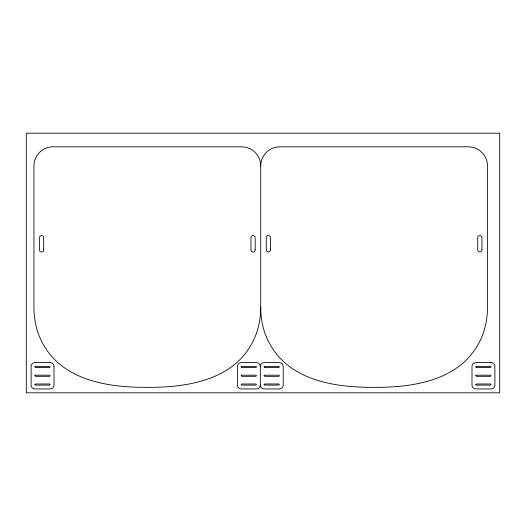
<?xml version="1.0" encoding="UTF-8"?>
<svg xmlns="http://www.w3.org/2000/svg" width="526" height="526" viewBox="0 0 526 526"><rect width="100%" height="100%" fill="white"/><g stroke="black" fill="none" stroke-linecap="round" stroke-linejoin="round"><path stroke-width="0.79" d="M260.304 366.412L260.304 384.986A3.82 3.82 0 0 1 256.491 388.938L241.217 388.938A3.82 3.82 0 0 1 237.397 385.117L237.397 366.412A3.82 3.82 0 0 1 241.217 362.592L256.491 362.592A3.82 3.82 0 0 1 260.304 366.412A3.82 3.82 0 0 1 264.124 362.592L279.391 362.592A3.82 3.82 0 0 1 283.212 366.412L283.212 384.986A3.82 3.82 0 0 1 279.391 388.938L264.124 388.938A3.82 3.82 0 0 1 260.304 385.117M260.712 307.171C260.699 316.81 259.147 326.488 255.629 335.489A68.722 68.722 0 0 1 250.343 346.154C229.5 381.265 184.587 387.563 147.319 387.34C110.059 387.563 65.145 381.265 44.302 346.154A68.722 68.722 0 0 1 39.016 335.489C35.498 326.488 33.947 316.81 33.934 307.171L33.934 165.914A19.087 19.087 0 0 1 53.027 146.826L241.618 146.826A19.087 19.087 0 0 1 260.712 165.914L260.712 307.171C260.718 316.81 262.277 326.488 265.788 335.489A68.722 68.722 0 0 0 271.074 346.154C291.923 381.265 336.837 387.563 374.098 387.34C411.358 387.563 456.272 381.265 477.121 346.154A68.722 68.722 0 0 0 482.408 335.489C485.919 326.488 487.477 316.81 487.484 307.171L487.484 165.914A19.087 19.087 0 0 0 468.396 146.826L279.799 146.826A19.087 19.087 0 0 0 260.712 165.914M54.007 366.412L54.007 384.986A3.82 3.82 0 0 1 50.194 388.938L34.92 388.938A3.82 3.82 0 0 1 31.1 385.117L31.1 366.412A3.82 3.82 0 0 1 34.92 362.592L50.194 362.592A3.82 3.82 0 0 1 54.007 366.412M34.926 366.918L35.492 367.556L49.661 367.556L50.194 367.003L49.661 366.412L35.492 366.412L34.933 366.878M34.926 375.702L35.492 376.333L49.661 376.333L50.194 375.781L49.661 375.189L35.492 375.189L34.933 375.656M34.926 384.48L35.492 385.117L49.661 385.117L50.194 384.565L49.661 383.973L35.492 383.973L34.933 384.44M241.224 366.918L241.789 367.556L255.958 367.556L256.491 367.003L255.958 366.412L241.789 366.412L241.224 366.878M241.224 375.702L241.789 376.333L255.958 376.333L256.491 375.781L255.958 375.189L241.789 375.189L241.224 375.656M241.224 384.48L241.789 385.117L255.958 385.117L256.491 384.565L255.958 383.973L241.789 383.973L241.224 384.44M264.124 366.918L264.696 367.556L278.865 367.556L279.391 367.003L278.865 366.412L264.696 366.412L264.131 366.878M264.124 375.702L264.696 376.333L278.865 376.333L279.391 375.781L278.865 375.189L264.696 375.189L264.131 375.656M264.124 384.48L264.696 385.117L278.865 385.117L279.391 384.565L278.865 383.973L264.696 383.973L264.131 384.44M475.813 366.918L476.378 367.556L490.548 367.556L491.08 367.003L490.508 366.412L476.378 366.412L475.82 366.878M475.813 375.702L476.378 376.333L490.548 376.333L491.08 375.781L490.508 375.189L476.378 375.189L475.82 375.656M475.813 384.48L476.378 385.117L490.548 385.117L491.08 384.565L490.508 383.973L476.378 383.973L475.82 384.44M499.7 133.196L26.3 133.196L26.3 392.804L499.7 392.804L499.7 133.196M491.08 362.592L475.806 362.592A3.82 3.82 0 0 0 471.993 366.412L471.993 384.986A3.82 3.82 0 0 0 475.806 388.938L491.08 388.938A3.82 3.82 0 0 0 494.9 385.117L494.9 366.412A3.82 3.82 0 0 0 491.08 362.592M481.947 249.903L481.947 237.686A2.097 2.097 0 0 0 479.85 235.589A2.097 2.097 0 0 0 477.746 237.686L477.746 249.903A2.097 2.097 0 0 0 479.85 252A2.097 2.097 0 0 0 481.947 249.903M270.443 249.903L270.443 237.686A2.097 2.097 0 0 0 268.345 235.589A2.097 2.097 0 0 0 266.248 237.686L266.248 249.903A2.097 2.097 0 0 0 268.345 252A2.097 2.097 0 0 0 270.443 249.903M255.176 249.903L255.176 237.686A2.097 2.097 0 0 0 253.072 235.589A2.097 2.097 0 0 0 250.974 237.686L250.974 249.903A2.097 2.097 0 0 0 253.072 252A2.097 2.097 0 0 0 255.176 249.903M43.671 249.903L43.671 237.686A2.097 2.097 0 0 0 41.574 235.589A2.097 2.097 0 0 0 39.47 237.686L39.47 249.903A2.097 2.097 0 0 0 41.574 252A2.097 2.097 0 0 0 43.671 249.903"/></g></svg>
